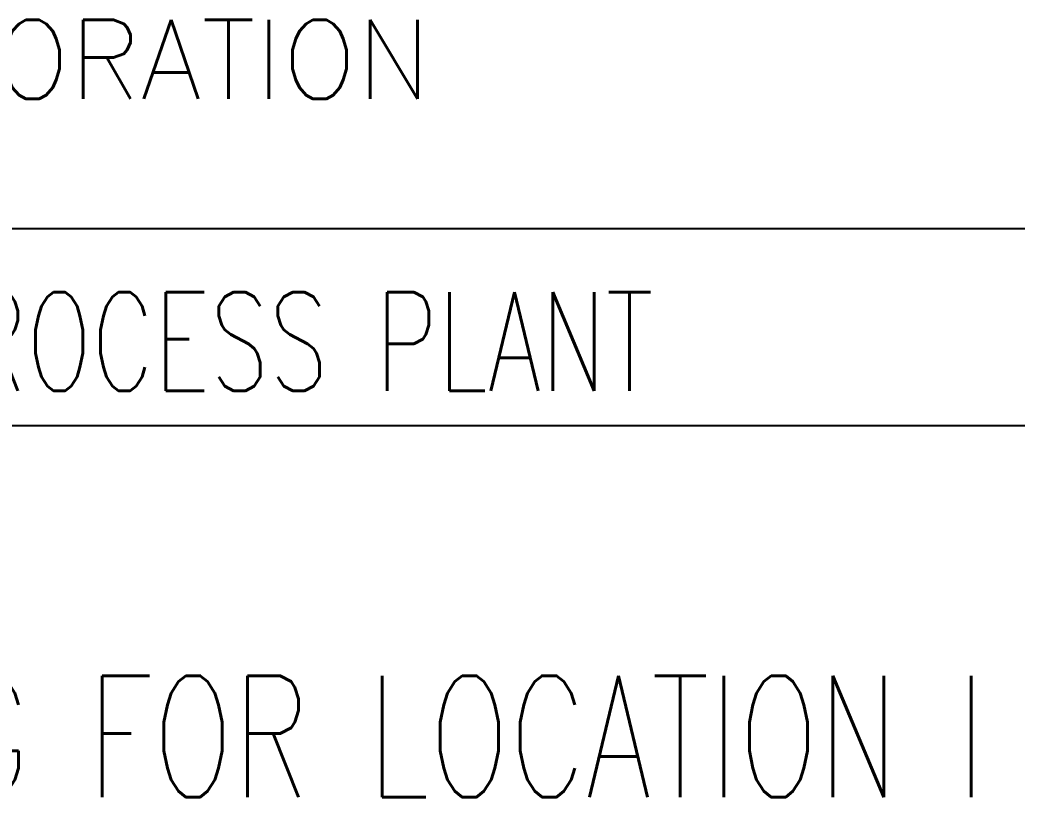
# Model space of a CAD drawing. Header units: millimetres. Extents: x -9834031 to -7750070, y 4687163 to 5113883.
# Drawn here: x -8487898 to -8467331, y 4722171 to 4738198 of the extents above; entities that cross this region are included whole.
import ezdxf
from ezdxf.enums import TextEntityAlignment as Align

# ---------------------------------------------------------------- set-up
doc = ezdxf.new("R2010")
doc.units = ezdxf.units.MM
doc.layers.add('TEG BORDER', color=7, linetype='Continuous')
doc.styles.add('HZTXT', font='simplexs.shx', dxfattribs={"width": 0.7, "bigfont": 'hztxt.shx'})
doc.styles.add('TEG BORDER', font='txt_qlt.shx', dxfattribs={"width": 0.7, "bigfont": 'hztxt.shx'})

# ---------------------------------------------------------------- blocks, each defined once
blk = doc.blocks.new('252 BORDER A2')
at = {"layer": 'TEG BORDER'}
for p, q in [((489, 46), (589, 46)), ((489, 42), (589, 42))]:
    blk.add_line(p, q, dxfattribs=at)
at = {"layer": 'TEG BORDER', "color": 7, "style": 'TEG BORDER'}
blk.add_text('SINOPEC PETROLEUM ENGINEERING CORPORATION', height=1.6, dxfattribs=at).set_placement((508.34, 48.631))
at = {"layer": 'TEG BORDER', "lineweight": 25, "insert": (495.73, 44.204), "char_height": 2, "width": 100, "attachment_point": 4, "style": 'TEG BORDER'}
blk.add_mtext('\\pt8.5888;2 {\\H1.5x;x\\H0.66667x; 75  MMSCFD TEG DEHYDRATION TYPE  NATURAL GAS PROCESS PLANT}', dxfattribs=at)

msp = doc.modelspace()

# ---------------------------------------------------------------- block references
at = {"xscale": 1016, "yscale": 1016, "zscale": 1016}
msp.add_blockref('252 BORDER A2', (-9050093, 4687163), dxfattribs=at)

# ---------------------------------------------------------------- texts
at = {"style": 'HZTXT', "width": 0.7}
msp.add_text('SINGLE LINE DIAGRAM FOR PLANT LIGHTING FOR LOCATION I', height=2500, dxfattribs=at).set_placement((-8503115, 4723421), align=Align.MIDDLE_CENTER)

doc.saveas('drawing.dxf')
